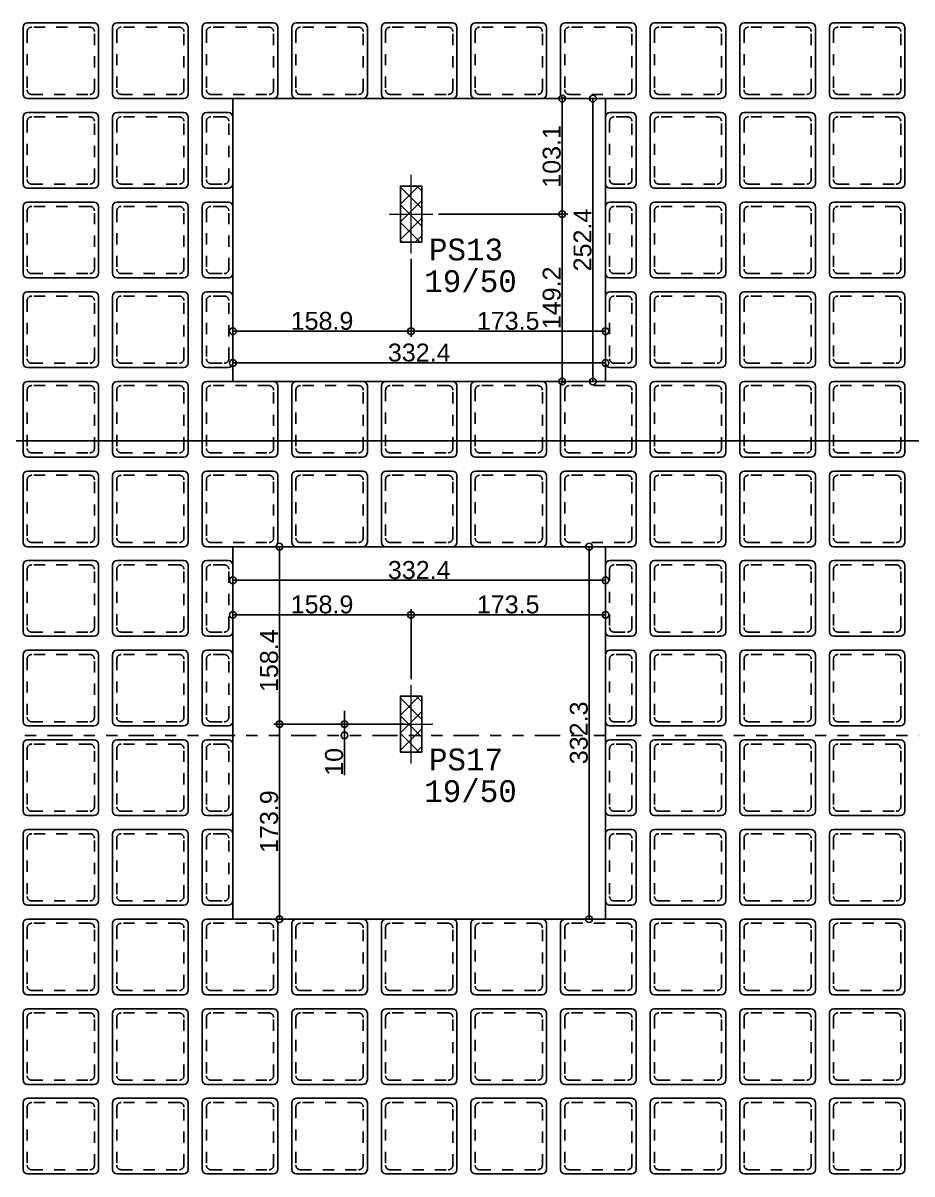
# Model space of a CAD drawing. Header units: millimetres. Extents: x -967 to 563, y -1588 to 506.
# Drawn here: x 42.95 to 50.89, y -235.9 to -225.63 of the extents above; entities that cross this region are included whole.
import ezdxf

# ---------------------------------------------------------------- set-up
doc = ezdxf.new("R2010")
doc.units = ezdxf.units.MM
for name, pattern in [('CYPE_RAYAPUNTOPUNTO', [0.45, 0.225, -0.075, 0, -0.075, 0, -0.075]), ('DASHDOT', [1, 0.5, -0.25, 0, -0.25]), ('ESTILO_TQS_0001', [1, 0.7, -0.3])]:
    doc.linetypes.add(name, pattern=pattern)
for name, color, linetype in [('1', 5, 'Continuous'), ('12', 4, 'Continuous'), ('208', 13, 'Continuous'), ('251', 5, 'Continuous'), ('252', 153, 'ESTILO_TQS_0001'), ('4', 2, 'Continuous'), ('9', 7, 'Continuous'), ('COTAS', 1, 'Continuous'), ('EIXOS', 8, 'DASHDOT')]:
    doc.layers.add(name, color=color, linetype=linetype)
doc.layers.add('PILAR_EIXOS', color=1, linetype='Continuous', lineweight=0)
doc.styles.add('ARIAL', font='arial.ttf')
doc.styles.add('TQS_LUCIDA_CONSOLE', font='lucon.TTF')
doc.dimstyles.new('AVILLA 100 2', dxfattribs={"dimtxt": 0.16, "dimasz": 0.06, "dimexe": 0.05, "dimexo": 0.05, "dimgap": 0.01, "dimtad": 3, "dimdec": 1, "dimlfac": 100, "dimzin": 9, "dimdsep": 46, "dimtxsty": 'ARIAL', "dimblk": 'ORIGIN', "dimcen": 1.5, "dimclrd": 10, "dimclre": 10, "dimclrt": 7, "dimadec": 0, "dimazin": 0, "dimtfac": 1, "dimtdec": 1, "dimtmove": 0, "dimatfit": 1, "dimfxl": 1, "dimarcsym": 0})
pattern_1 = [(45, (685.15059, -106.08026), (-0.078577241, 0.078577241), []), (135, (685.15059, -106.08026), (-0.078577241, -0.078577241), [])]

# ---------------------------------------------------------------- blocks, each defined once
blk = doc.blocks.new('_VAONER063700637000750007500')
at = {"layer": '251', "color": 8}
for p, q in [((29.725, 33.725), (-29.725, 33.725)), ((-33.725, 29.725), (-33.725, -29.725)), ((33.725, -29.725), (33.725, 29.725)), ((-29.725, -33.725), (29.725, -33.725))]:
    blk.add_line(p, q, dxfattribs=at)
for centre, start, end in [((-29.725, 29.725), 90, 180), ((29.725, 29.725), 0, 90), ((-29.725, -29.725), 180, 270), ((29.725, -29.725), 270, 0)]:
    blk.add_arc(centre, 4, start, end, dxfattribs=at)
at = {"layer": '252', "color": 8}
for p, q in [((-29.975, 25.975), (-29.975, -25.975)), ((25.975, 29.975), (-25.975, 29.975)), ((29.975, -25.975), (29.975, 25.975)), ((-25.975, -29.975), (25.975, -29.975))]:
    blk.add_line(p, q, dxfattribs=at)
for centre, start, end in [((-25.975, 25.975), 90, 180), ((25.975, 25.975), 0, 90), ((-25.975, -25.975), 180, 270), ((25.975, -25.975), 270, 0)]:
    blk.add_arc(centre, 4, start, end, dxfattribs=at)
blk = doc.blocks.new('_VAONER023700637000750007500')
at = {"layer": '251', "color": 8}
for p, q in [((9.725, 33.725), (-9.725, 33.725)), ((-13.725, 29.725), (-13.725, -29.725)), ((13.725, -29.725), (13.725, 29.725)), ((-9.725, -33.725), (9.725, -33.725))]:
    blk.add_line(p, q, dxfattribs=at)
for centre, start, end in [((-9.725, 29.725), 90, 180), ((9.725, 29.725), 0, 90), ((-9.725, -29.725), 180, 270), ((9.725, -29.725), 270, 0)]:
    blk.add_arc(centre, 4, start, end, dxfattribs=at)
at = {"layer": '252', "color": 8}
for p, q in [((-9.975, 25.975), (-9.975, -25.975)), ((5.975, 29.975), (-5.975, 29.975)), ((9.975, -25.975), (9.975, 25.975)), ((-5.975, -29.975), (5.975, -29.975))]:
    blk.add_line(p, q, dxfattribs=at)
for centre, start, end in [((-5.975, 25.975), 90, 180), ((5.975, 25.975), 0, 90), ((-5.975, -25.975), 180, 270), ((5.975, -25.975), 270, 0)]:
    blk.add_arc(centre, 4, start, end, dxfattribs=at)
blk = doc.blocks.new('NERVURADA TÉRREO 1 MODELO 2 (LO) R0')
at = {"layer": '208', "xscale": 0.01, "yscale": 0.01, "zscale": 0.01}
for name, p in [('_VAONER063700637000750007500', (715.464, -739.131)), ('_VAONER063700637000750007500', (716.263, -739.131)), ('_VAONER063700637000750007500', (717.063, -739.131)), ('_VAONER063700637000750007500', (717.862, -739.131)), ('_VAONER063700637000750007500', (718.662, -739.131)), ('_VAONER063700637000750007500', (719.461, -739.131)), ('_VAONER063700637000750007500', (720.261, -739.131)), ('_VAONER063700637000750007500', (721.06, -739.131)), ('_VAONER063700637000750007500', (721.86, -739.131)), ('_VAONER063700637000750007500', (722.659, -739.131)), ('_VAONER063700637000750007500', (715.464, -739.931)), ('_VAONER063700637000750007500', (716.263, -739.931)), ('_VAONER023700637000750007500', (716.863, -739.931)), ('_VAONER023700637000750007500', (720.461, -739.931)), ('_VAONER063700637000750007500', (721.06, -739.931)), ('_VAONER063700637000750007500', (721.86, -739.931)), ('_VAONER063700637000750007500', (722.659, -739.931)), ('_VAONER063700637000750007500', (715.464, -740.73)), ('_VAONER063700637000750007500', (716.263, -740.73)), ('_VAONER023700637000750007500', (716.863, -740.73)), ('_VAONER023700637000750007500', (720.461, -740.73)), ('_VAONER063700637000750007500', (721.06, -740.73)), ('_VAONER063700637000750007500', (721.86, -740.73)), ('_VAONER063700637000750007500', (722.659, -740.73)), ('_VAONER063700637000750007500', (715.464, -741.53)), ('_VAONER063700637000750007500', (716.263, -741.53)), ('_VAONER023700637000750007500', (716.863, -741.53)), ('_VAONER023700637000750007500', (720.461, -741.53)), ('_VAONER063700637000750007500', (721.06, -741.53)), ('_VAONER063700637000750007500', (721.86, -741.53)), ('_VAONER063700637000750007500', (722.659, -741.53)), ('_VAONER063700637000750007500', (715.464, -742.329)), ('_VAONER063700637000750007500', (716.263, -742.329)), ('_VAONER063700637000750007500', (717.063, -742.329)), ('_VAONER063700637000750007500', (717.862, -742.329)), ('_VAONER063700637000750007500', (718.662, -742.329)), ('_VAONER063700637000750007500', (719.461, -742.329)), ('_VAONER063700637000750007500', (720.261, -742.329)), ('_VAONER063700637000750007500', (721.06, -742.329)), ('_VAONER063700637000750007500', (721.86, -742.329)), ('_VAONER063700637000750007500', (722.659, -742.329)), ('_VAONER063700637000750007500', (715.464, -743.129)), ('_VAONER063700637000750007500', (716.263, -743.129)), ('_VAONER063700637000750007500', (717.063, -743.129)), ('_VAONER063700637000750007500', (717.862, -743.129)), ('_VAONER063700637000750007500', (718.662, -743.129)), ('_VAONER063700637000750007500', (719.461, -743.129)), ('_VAONER063700637000750007500', (720.261, -743.129)), ('_VAONER063700637000750007500', (721.06, -743.129)), ('_VAONER063700637000750007500', (721.86, -743.129)), ('_VAONER063700637000750007500', (722.659, -743.129)), ('_VAONER063700637000750007500', (715.464, -743.928)), ('_VAONER063700637000750007500', (716.263, -743.928)), ('_VAONER023700637000750007500', (716.863, -743.928)), ('_VAONER023700637000750007500', (720.461, -743.928)), ('_VAONER063700637000750007500', (721.06, -743.928)), ('_VAONER063700637000750007500', (721.86, -743.928)), ('_VAONER063700637000750007500', (722.659, -743.928)), ('_VAONER063700637000750007500', (715.464, -744.728)), ('_VAONER063700637000750007500', (716.263, -744.728)), ('_VAONER023700637000750007500', (716.863, -744.728)), ('_VAONER023700637000750007500', (720.461, -744.728)), ('_VAONER063700637000750007500', (721.06, -744.728)), ('_VAONER063700637000750007500', (721.86, -744.728)), ('_VAONER063700637000750007500', (722.659, -744.728)), ('_VAONER063700637000750007500', (715.464, -745.527)), ('_VAONER063700637000750007500', (716.263, -745.527)), ('_VAONER023700637000750007500', (716.863, -745.527)), ('_VAONER023700637000750007500', (720.461, -745.527)), ('_VAONER063700637000750007500', (721.06, -745.527)), ('_VAONER063700637000750007500', (721.86, -745.527)), ('_VAONER063700637000750007500', (722.659, -745.527)), ('_VAONER063700637000750007500', (715.464, -746.327)), ('_VAONER063700637000750007500', (716.263, -746.327)), ('_VAONER023700637000750007500', (716.863, -746.327)), ('_VAONER023700637000750007500', (720.461, -746.327)), ('_VAONER063700637000750007500', (721.06, -746.327)), ('_VAONER063700637000750007500', (721.86, -746.327)), ('_VAONER063700637000750007500', (722.659, -746.327)), ('_VAONER063700637000750007500', (715.464, -747.126)), ('_VAONER063700637000750007500', (716.263, -747.126)), ('_VAONER063700637000750007500', (717.063, -747.126)), ('_VAONER063700637000750007500', (717.862, -747.126)), ('_VAONER063700637000750007500', (718.662, -747.126)), ('_VAONER063700637000750007500', (719.461, -747.126)), ('_VAONER063700637000750007500', (720.261, -747.126)), ('_VAONER063700637000750007500', (721.06, -747.126)), ('_VAONER063700637000750007500', (721.86, -747.126)), ('_VAONER063700637000750007500', (722.659, -747.126)), ('_VAONER063700637000750007500', (715.464, -747.926)), ('_VAONER063700637000750007500', (716.263, -747.926)), ('_VAONER063700637000750007500', (717.063, -747.926)), ('_VAONER063700637000750007500', (717.862, -747.926)), ('_VAONER063700637000750007500', (718.662, -747.926)), ('_VAONER063700637000750007500', (719.461, -747.926)), ('_VAONER063700637000750007500', (720.261, -747.926)), ('_VAONER063700637000750007500', (721.06, -747.926)), ('_VAONER063700637000750007500', (721.86, -747.926)), ('_VAONER063700637000750007500', (722.659, -747.926)), ('_VAONER063700637000750007500', (715.464, -748.725)), ('_VAONER063700637000750007500', (716.263, -748.725)), ('_VAONER063700637000750007500', (717.063, -748.725)), ('_VAONER063700637000750007500', (717.862, -748.725)), ('_VAONER063700637000750007500', (718.662, -748.725)), ('_VAONER063700637000750007500', (719.461, -748.725)), ('_VAONER063700637000750007500', (720.261, -748.725)), ('_VAONER063700637000750007500', (721.06, -748.725)), ('_VAONER063700637000750007500', (721.86, -748.725)), ('_VAONER063700637000750007500', (722.659, -748.725))]:
    blk.add_blockref(name, p, dxfattribs=at)
blk = doc.blocks.new('Eixos do pilar')
at = {"layer": 'PILAR_EIXOS'}
for p, q in [((0, -0.5), (0, 0.5)), ((-0.5, 0), (0.5, 0))]:
    blk.add_line(p, q, dxfattribs=at)
blk = doc.blocks.new('EIXOS DE OBRA TERREO1')
at = {"layer": 'EIXOS', "linetype": 'CYPE_RAYAPUNTOPUNTO'}
blk.add_line((699.3939, -145.1497), (774.5346, -145.1497), dxfattribs=at)
blk = doc.blocks.new('_Origin')
at = {"color": 0, "linetype": 'ByBlock', "lineweight": -2}
blk.add_line((0, 0), (-1, 0), dxfattribs=at)
blk.add_circle((0, 0), 0.5, dxfattribs=at)
blk = doc.blocks.new('*D657')
at = {"layer": 'COTAS', "color": 10, "linetype": 'ByBlock', "lineweight": -2, "transparency": 16777216}
for p, q in [((827.764, -572.92), (827.764, -573.615)), ((826.235, -573.565), (827.704, -573.565)), ((826.175, -573.601), (826.175, -573.615))]:
    blk.add_line(p, q, dxfattribs=at)
at = {"layer": 'Defpoints', "color": 0, "linetype": 'ByBlock', "transparency": 16777216}
for p in [(827.764, -572.87), (826.175, -573.551), (827.764, -573.565)]:
    blk.add_point(p, dxfattribs=at)
at = {"layer": 'COTAS', "color": 10, "linetype": 'ByBlock', "lineweight": -2, "transparency": 16777216, "xscale": 0.06, "yscale": 0.06, "zscale": 0.06, "rotation": 180}
blk.add_blockref('_Origin', (826.175, -573.565), dxfattribs=at)
at = {"layer": 'COTAS', "color": 10, "linetype": 'ByBlock', "lineweight": -2, "transparency": 16777216, "xscale": 0.06, "yscale": 0.06, "zscale": 0.06}
blk.add_blockref('_Origin', (827.764, -573.565), dxfattribs=at)
at = {"layer": 'COTAS', "color": 7, "linetype": 'ByBlock', "transparency": 16777216, "insert": (826.97, -573.473), "char_height": 0.16, "attachment_point": 5, "style": 'ARIAL'}
blk.add_mtext('158.9', dxfattribs=at)
blk = doc.blocks.new('*D658')
at = {"layer": 'COTAS', "color": 10, "linetype": 'ByBlock', "lineweight": -2, "transparency": 16777216}
for p, q in [((827.764, -572.92), (827.764, -573.615)), ((827.824, -573.565), (829.439, -573.565)), ((829.499, -573.601), (829.499, -573.615))]:
    blk.add_line(p, q, dxfattribs=at)
at = {"layer": 'Defpoints', "color": 0, "linetype": 'ByBlock', "transparency": 16777216}
for p in [(827.764, -572.87), (829.499, -573.551), (829.499, -573.565)]:
    blk.add_point(p, dxfattribs=at)
at = {"layer": 'COTAS', "color": 10, "linetype": 'ByBlock', "lineweight": -2, "transparency": 16777216, "xscale": 0.06, "yscale": 0.06, "zscale": 0.06, "rotation": 180}
blk.add_blockref('_Origin', (827.764, -573.565), dxfattribs=at)
at = {"layer": 'COTAS', "color": 10, "linetype": 'ByBlock', "lineweight": -2, "transparency": 16777216, "xscale": 0.06, "yscale": 0.06, "zscale": 0.06}
blk.add_blockref('_Origin', (829.499, -573.565), dxfattribs=at)
at = {"layer": 'COTAS', "color": 7, "linetype": 'ByBlock', "transparency": 16777216, "insert": (828.631, -573.473), "char_height": 0.16, "attachment_point": 5, "style": 'ARIAL'}
blk.add_mtext('173.5', dxfattribs=at)
blk = doc.blocks.new('*D659')
at = {"layer": 'COTAS', "color": 10, "linetype": 'ByBlock', "lineweight": -2, "transparency": 16777216}
blk.add_line((826.235, -573.848), (829.439, -573.848), dxfattribs=at)
at = {"layer": 'Defpoints', "color": 0, "linetype": 'ByBlock', "transparency": 16777216}
for p in [(826.175, -573.848), (829.499, -573.848), (829.499, -573.848)]:
    blk.add_point(p, dxfattribs=at)
at = {"layer": 'COTAS', "color": 10, "linetype": 'ByBlock', "lineweight": -2, "transparency": 16777216, "xscale": 0.06, "yscale": 0.06, "zscale": 0.06, "rotation": 180}
blk.add_blockref('_Origin', (826.175, -573.848), dxfattribs=at)
at = {"layer": 'COTAS', "color": 10, "linetype": 'ByBlock', "lineweight": -2, "transparency": 16777216, "xscale": 0.06, "yscale": 0.06, "zscale": 0.06}
blk.add_blockref('_Origin', (829.499, -573.848), dxfattribs=at)
at = {"layer": 'COTAS', "color": 7, "linetype": 'ByBlock', "transparency": 16777216, "insert": (827.837, -573.756), "char_height": 0.16, "attachment_point": 5, "style": 'ARIAL'}
blk.add_mtext('332.4', dxfattribs=at)
blk = doc.blocks.new('*D660')
at = {"layer": 'COTAS', "color": 10, "linetype": 'ByBlock', "lineweight": -2, "transparency": 16777216}
for p, q in [((828.009, -572.52), (829.162, -572.52)), ((829.112, -573.953), (829.112, -572.58)), ((829.089, -574.013), (829.062, -574.013))]:
    blk.add_line(p, q, dxfattribs=at)
at = {"layer": 'Defpoints', "color": 0, "linetype": 'ByBlock', "transparency": 16777216}
for p in [(827.959, -572.52), (829.112, -572.52), (829.139, -574.013)]:
    blk.add_point(p, dxfattribs=at)
at = {"layer": 'COTAS', "color": 10, "linetype": 'ByBlock', "lineweight": -2, "transparency": 16777216, "xscale": 0.06, "yscale": 0.06, "zscale": 0.06}
for p, rotation in [((829.112, -572.52), 90), ((829.112, -574.013), 270)]:
    blk.add_blockref('_Origin', p, dxfattribs=dict(at, rotation=rotation))
at = {"layer": 'COTAS', "color": 7, "linetype": 'ByBlock', "transparency": 16777216, "insert": (829.02, -573.267), "char_height": 0.16, "attachment_point": 5, "rotation": 90, "style": 'ARIAL'}
blk.add_mtext('149.2', dxfattribs=at)
blk = doc.blocks.new('*D661')
at = {"layer": 'COTAS', "color": 10, "linetype": 'ByBlock', "lineweight": -2, "transparency": 16777216}
for p, q in [((829.112, -572.46), (829.112, -571.549)), ((828.009, -572.52), (829.162, -572.52))]:
    blk.add_line(p, q, dxfattribs=at)
at = {"layer": 'Defpoints', "color": 0, "linetype": 'ByBlock', "transparency": 16777216}
for p in [(829.112, -571.489), (829.112, -571.489), (827.959, -572.52)]:
    blk.add_point(p, dxfattribs=at)
at = {"layer": 'COTAS', "color": 10, "linetype": 'ByBlock', "lineweight": -2, "transparency": 16777216, "xscale": 0.06, "yscale": 0.06, "zscale": 0.06}
for p, rotation in [((829.112, -571.489), 90), ((829.112, -572.52), 270)]:
    blk.add_blockref('_Origin', p, dxfattribs=dict(at, rotation=rotation))
at = {"layer": 'COTAS', "color": 7, "linetype": 'ByBlock', "transparency": 16777216, "insert": (829.02, -572.005), "char_height": 0.16, "attachment_point": 5, "rotation": 90, "style": 'ARIAL'}
blk.add_mtext('103.1', dxfattribs=at)
blk = doc.blocks.new('*D662')
at = {"layer": 'COTAS', "color": 10, "linetype": 'ByBlock', "lineweight": -2, "transparency": 16777216}
blk.add_line((829.387, -573.953), (829.387, -571.549), dxfattribs=at)
at = {"layer": 'Defpoints', "color": 0, "linetype": 'ByBlock', "transparency": 16777216}
for p in [(829.387, -571.489), (829.387, -571.489), (829.387, -574.013)]:
    blk.add_point(p, dxfattribs=at)
at = {"layer": 'COTAS', "color": 10, "linetype": 'ByBlock', "lineweight": -2, "transparency": 16777216, "xscale": 0.06, "yscale": 0.06, "zscale": 0.06}
for p, rotation in [((829.387, -571.489), 90), ((829.387, -574.013), 270)]:
    blk.add_blockref('_Origin', p, dxfattribs=dict(at, rotation=rotation))
at = {"layer": 'COTAS', "color": 7, "linetype": 'ByBlock', "transparency": 16777216, "insert": (829.295, -572.751), "char_height": 0.16, "attachment_point": 5, "rotation": 90, "style": 'ARIAL'}
blk.add_mtext('252.4', dxfattribs=at)
blk = doc.blocks.new('*D714')
at = {"layer": 'COTAS', "color": 10, "linetype": 'ByBlock', "lineweight": -2, "transparency": 16777216}
for p, q in [((826.175, -575.537), (826.175, -576.145)), ((827.764, -576.67), (827.764, -576.045)), ((826.235, -576.095), (827.704, -576.095))]:
    blk.add_line(p, q, dxfattribs=at)
at = {"layer": 'Defpoints', "color": 0, "linetype": 'ByBlock', "transparency": 16777216}
for p in [(826.175, -575.487), (827.764, -576.095), (827.764, -576.72)]:
    blk.add_point(p, dxfattribs=at)
at = {"layer": 'COTAS', "color": 10, "linetype": 'ByBlock', "lineweight": -2, "transparency": 16777216, "xscale": 0.06, "yscale": 0.06, "zscale": 0.06, "rotation": 180}
blk.add_blockref('_Origin', (826.175, -576.095), dxfattribs=at)
at = {"layer": 'COTAS', "color": 10, "linetype": 'ByBlock', "lineweight": -2, "transparency": 16777216, "xscale": 0.06, "yscale": 0.06, "zscale": 0.06}
blk.add_blockref('_Origin', (827.764, -576.095), dxfattribs=at)
at = {"layer": 'COTAS', "color": 7, "linetype": 'ByBlock', "transparency": 16777216, "insert": (826.97, -576.003), "char_height": 0.16, "attachment_point": 5, "style": 'ARIAL'}
blk.add_mtext('158.9', dxfattribs=at)
blk = doc.blocks.new('*D715')
at = {"layer": 'COTAS', "color": 10, "linetype": 'ByBlock', "lineweight": -2, "transparency": 16777216}
for p, q in [((827.764, -576.67), (827.764, -576.045)), ((827.824, -576.095), (829.439, -576.095))]:
    blk.add_line(p, q, dxfattribs=at)
at = {"layer": 'Defpoints', "color": 0, "linetype": 'ByBlock', "transparency": 16777216}
for p in [(829.499, -576.095), (829.499, -576.095), (827.764, -576.72)]:
    blk.add_point(p, dxfattribs=at)
at = {"layer": 'COTAS', "color": 10, "linetype": 'ByBlock', "lineweight": -2, "transparency": 16777216, "xscale": 0.06, "yscale": 0.06, "zscale": 0.06, "rotation": 180}
blk.add_blockref('_Origin', (827.764, -576.095), dxfattribs=at)
at = {"layer": 'COTAS', "color": 10, "linetype": 'ByBlock', "lineweight": -2, "transparency": 16777216, "xscale": 0.06, "yscale": 0.06, "zscale": 0.06}
blk.add_blockref('_Origin', (829.499, -576.095), dxfattribs=at)
at = {"layer": 'COTAS', "color": 7, "linetype": 'ByBlock', "transparency": 16777216, "insert": (828.631, -576.003), "char_height": 0.16, "attachment_point": 5, "style": 'ARIAL'}
blk.add_mtext('173.5', dxfattribs=at)
blk = doc.blocks.new('*D716')
at = {"layer": 'COTAS', "color": 10, "linetype": 'ByBlock', "lineweight": -2, "transparency": 16777216}
blk.add_line((826.235, -575.787), (829.439, -575.787), dxfattribs=at)
at = {"layer": 'Defpoints', "color": 0, "linetype": 'ByBlock', "transparency": 16777216}
for p in [(826.175, -575.787), (829.499, -575.787), (829.499, -575.787)]:
    blk.add_point(p, dxfattribs=at)
at = {"layer": 'COTAS', "color": 10, "linetype": 'ByBlock', "lineweight": -2, "transparency": 16777216, "xscale": 0.06, "yscale": 0.06, "zscale": 0.06, "rotation": 180}
blk.add_blockref('_Origin', (826.175, -575.787), dxfattribs=at)
at = {"layer": 'COTAS', "color": 10, "linetype": 'ByBlock', "lineweight": -2, "transparency": 16777216, "xscale": 0.06, "yscale": 0.06, "zscale": 0.06}
blk.add_blockref('_Origin', (829.499, -575.787), dxfattribs=at)
at = {"layer": 'COTAS', "color": 7, "linetype": 'ByBlock', "transparency": 16777216, "insert": (827.837, -575.696), "char_height": 0.16, "attachment_point": 5, "style": 'ARIAL'}
blk.add_mtext('332.4', dxfattribs=at)
blk = doc.blocks.new('*D717')
at = {"layer": 'COTAS', "color": 10, "linetype": 'ByBlock', "lineweight": -2, "transparency": 16777216}
for p, q in [((827.519, -577.07), (826.54, -577.07)), ((826.59, -578.75), (826.59, -577.13)), ((826.225, -578.81), (826.64, -578.81))]:
    blk.add_line(p, q, dxfattribs=at)
at = {"layer": 'Defpoints', "color": 0, "linetype": 'ByBlock', "transparency": 16777216}
for p in [(826.59, -577.07), (827.569, -577.07), (826.175, -578.81)]:
    blk.add_point(p, dxfattribs=at)
at = {"layer": 'COTAS', "color": 10, "linetype": 'ByBlock', "lineweight": -2, "transparency": 16777216, "xscale": 0.06, "yscale": 0.06, "zscale": 0.06}
for p, rotation in [((826.59, -577.07), 90), ((826.59, -578.81), 270)]:
    blk.add_blockref('_Origin', p, dxfattribs=dict(at, rotation=rotation))
at = {"layer": 'COTAS', "color": 7, "linetype": 'ByBlock', "transparency": 16777216, "insert": (826.498, -577.94), "char_height": 0.16, "attachment_point": 5, "rotation": 90, "style": 'ARIAL'}
blk.add_mtext('173.9', dxfattribs=at)
blk = doc.blocks.new('*D718')
at = {"layer": 'COTAS', "color": 10, "linetype": 'ByBlock', "lineweight": -2, "transparency": 16777216}
for p, q in [((826.59, -577.01), (826.59, -575.547)), ((827.519, -577.07), (826.54, -577.07))]:
    blk.add_line(p, q, dxfattribs=at)
at = {"layer": 'Defpoints', "color": 0, "linetype": 'ByBlock', "transparency": 16777216}
for p in [(826.59, -575.487), (826.59, -575.487), (827.569, -577.07)]:
    blk.add_point(p, dxfattribs=at)
at = {"layer": 'COTAS', "color": 10, "linetype": 'ByBlock', "lineweight": -2, "transparency": 16777216, "xscale": 0.06, "yscale": 0.06, "zscale": 0.06}
for p, rotation in [((826.59, -575.487), 90), ((826.59, -577.07), 270)]:
    blk.add_blockref('_Origin', p, dxfattribs=dict(at, rotation=rotation))
at = {"layer": 'COTAS', "color": 7, "linetype": 'ByBlock', "transparency": 16777216, "insert": (826.498, -576.504), "char_height": 0.16, "attachment_point": 5, "rotation": 90, "style": 'ARIAL'}
blk.add_mtext('158.4', dxfattribs=at)
blk = doc.blocks.new('*D719')
at = {"layer": 'COTAS', "color": 10, "linetype": 'ByBlock', "lineweight": -2, "transparency": 16777216}
for p, q in [((829.449, -575.487), (829.303, -575.487)), ((829.353, -578.75), (829.353, -575.547)), ((829.449, -578.81), (829.303, -578.81))]:
    blk.add_line(p, q, dxfattribs=at)
at = {"layer": 'Defpoints', "color": 0, "linetype": 'ByBlock', "transparency": 16777216}
for p in [(829.353, -575.487), (829.499, -575.487), (829.499, -578.81)]:
    blk.add_point(p, dxfattribs=at)
at = {"layer": 'COTAS', "color": 10, "linetype": 'ByBlock', "lineweight": -2, "transparency": 16777216, "xscale": 0.06, "yscale": 0.06, "zscale": 0.06}
for p, rotation in [((829.353, -575.487), 90), ((829.353, -578.81), 270)]:
    blk.add_blockref('_Origin', p, dxfattribs=dict(at, rotation=rotation))
at = {"layer": 'COTAS', "color": 7, "linetype": 'ByBlock', "transparency": 16777216, "insert": (829.262, -577.148), "char_height": 0.16, "attachment_point": 5, "rotation": 90, "style": 'ARIAL'}
blk.add_mtext('332.3', dxfattribs=at)
blk = doc.blocks.new('*D777')
at = {"layer": 'COTAS', "color": 10, "linetype": 'ByBlock', "lineweight": -2, "transparency": 16777216}
blk.add_line((812.908, -574.544), (881.914, -574.544), dxfattribs=at)
at = {"layer": 'Defpoints', "color": 0, "linetype": 'ByBlock', "transparency": 16777216}
for p in [(812.848, -574.544), (881.974, -574.544), (881.974, -574.544)]:
    blk.add_point(p, dxfattribs=at)
at = {"layer": 'COTAS', "color": 10, "linetype": 'ByBlock', "lineweight": -2, "transparency": 16777216, "xscale": 0.06, "yscale": 0.06, "zscale": 0.06, "rotation": 180}
blk.add_blockref('_Origin', (812.848, -574.544), dxfattribs=at)
at = {"layer": 'COTAS', "color": 10, "linetype": 'ByBlock', "lineweight": -2, "transparency": 16777216, "xscale": 0.06, "yscale": 0.06, "zscale": 0.06}
blk.add_blockref('_Origin', (881.974, -574.544), dxfattribs=at)
at = {"layer": 'COTAS', "color": 7, "linetype": 'ByBlock', "transparency": 16777216, "insert": (847.411, -574.452), "char_height": 0.16, "attachment_point": 5, "style": 'ARIAL'}
blk.add_mtext('6912.7', dxfattribs=at)
blk = doc.blocks.new('*D646')
at = {"layer": 'COTAS', "color": 10, "linetype": 'ByBlock', "lineweight": -2, "transparency": 16777216}
for p, q in [((827.17, -577.01), (827.17, -576.95)), ((827.714, -577.07), (827.12, -577.07)), ((827.17, -577.07), (827.17, -577.17)), ((827.17, -577.23), (827.17, -577.524))]:
    blk.add_line(p, q, dxfattribs=at)
at = {"layer": 'Defpoints', "color": 0, "linetype": 'ByBlock', "transparency": 16777216}
for p in [(827.764, -577.07), (827.17, -577.17), (827.17, -577.17)]:
    blk.add_point(p, dxfattribs=at)
at = {"layer": 'COTAS', "color": 10, "linetype": 'ByBlock', "lineweight": -2, "transparency": 16777216, "xscale": 0.06, "yscale": 0.06, "zscale": 0.06}
for p, rotation in [((827.17, -577.07), 270), ((827.17, -577.17), 90)]:
    blk.add_blockref('_Origin', p, dxfattribs=dict(at, rotation=rotation))
at = {"layer": 'COTAS', "color": 7, "linetype": 'ByBlock', "transparency": 16777216, "insert": (827.078, -577.407), "char_height": 0.16, "attachment_point": 5, "rotation": 90, "style": 'ARIAL'}
blk.add_mtext('10', dxfattribs=at)
blk = doc.blocks.new('COTAS TÉRREO (LO) R0')
at = {"layer": 'COTAS', "linetype": 'ByBlock'}
for base, p1, p2, picture, middle in [((829.1118, -571.4894), (827.9592, -572.5204), (829.1118, -571.4894), '*D661', (829.0201, -572.0049)), ((829.3866713227, -571.4893861131), (829.3866713226, -574.0128861131), (829.3866713226, -571.4893861131), '*D662', (829.2949796446, -572.7511361131)), ((829.1118342549, -572.5203861132), (829.1387448043, -574.0128861131), (827.9592448012, -572.5203861132), '*D660', (829.0201425769, -573.2666361132)), ((829.3533, -575.4869), (829.4987, -578.8099), (829.4987, -575.4869), '*D719', (829.2616, -577.1484)), ((827.1702, -577.1704), (827.7642, -577.0704), (827.1702, -577.1704), '*D646', (827.0785, -577.4072)), ((826.5896720044, -577.0703861132), (826.1752448043, -578.8098861131), (827.5692448012, -577.0703861132), '*D717', (826.4979257561, -577.9401361132))]:
    dim = blk.add_linear_dim(base=base, p1=p1, p2=p2, angle=90, dimstyle='AVILLA 100 2', dxfattribs=at)
    dim.commit()
    dim.dimension.update_dxf_attribs({"geometry": picture, "text_midpoint": middle})
for base, p1, p2, picture, middle in [((827.7642, -573.5645), (826.1752, -573.5506), (827.7642, -572.8704), '*D657', (826.9697, -573.4728)), ((829.498744804, -573.564501835), (827.764244801, -572.870386113), (829.498744804, -573.550636113), '*D658', (828.631494803, -573.472755586)), ((829.4987448043, -573.8478861131), (826.1752448043, -573.8478861131), (829.4987448043, -573.8478861131), '*D659', (827.8369948043, -573.7561398648)), ((881.97424, -574.54418), (812.84766, -574.54418), (881.97424, -574.54418), '*D777', (847.41095, -574.45249)), ((827.7642, -576.0952), (826.1752, -575.4869), (827.7642, -576.7204), '*D714', (826.9697, -576.0035)), ((829.4987448043, -575.787383747), (826.1752448043, -575.787383747), (829.4987448043, -575.787383747), '*D716', (827.8369948043, -575.6956374987)), ((829.498744804, -576.095166447), (827.764244801, -576.720386113), (829.498744804, -576.095166447), '*D715', (828.631494803, -576.003420199))]:
    dim = blk.add_linear_dim(base=base, p1=p1, p2=p2, dimstyle='AVILLA 100 2', dxfattribs=at)
    dim.commit()
    dim.dimension.update_dxf_attribs({"geometry": picture, "text_midpoint": middle})
dim = blk.add_linear_dim(base=(826.5896720043, -575.4868861131), p1=(827.5692448012, -577.0703861132), p2=(826.5896720043, -575.4868861131), angle=90, dimstyle='AVILLA 100 2', dxfattribs=at)
dim.commit()
dim.dimension.update_dxf_attribs({"geometry": '*D718', "text_midpoint": (826.5896720043, -576.5037257897), "dimtype": 128})

msp = doc.modelspace()

# ---------------------------------------------------------------- hatches: boundary and pattern name
at = {"linetype": 'ByBlock'}
h = msp.add_hatch(dxfattribs=at)
h.set_pattern_fill('ANSI37', color=4, scale=0.035)
h.set_pattern_definition(pattern_1)
h.paths.add_polyline_path([(46.3207, -227.5821), (46.5107, -227.5821), (46.5107, -227.0821), (46.3207, -227.0821)])
h = msp.add_hatch(dxfattribs=at)
h.set_pattern_fill('ANSI37', color=4, scale=0.035)
h.set_pattern_definition(pattern_1)
h.paths.add_polyline_path([(46.3207, -232.1321), (46.5107, -232.1321), (46.5107, -231.6321), (46.3207, -231.6321)])

# ---------------------------------------------------------------- linework, layer by layer
at = {"layer": '1'}
for points in [[(44.8267, -226.3011), (44.8267, -228.8246), (48.1502, -228.8246), (48.1502, -226.3011), (44.8267, -226.3011)], [(44.8267, -230.2986), (44.8267, -233.6216), (48.1502, -233.6216), (48.1502, -230.2986), (44.8267, -230.2986)]]:
    msp.add_lwpolyline(points, dxfattribs=at)
at = {"layer": '4'}
for points in [[(46.3207, -227.5821), (46.5107, -227.5821), (46.5107, -227.0821), (46.3207, -227.0821), (46.3207, -227.5821)], [(46.3207, -232.1321), (46.5107, -232.1321), (46.5107, -231.6321), (46.3207, -231.6321), (46.3207, -232.1321)]]:
    msp.add_lwpolyline(points, dxfattribs=at)

# ---------------------------------------------------------------- block references
at = {"color": 9, "linetype": 'ByBlock'}
msp.add_blockref('EIXOS DE OBRA TERREO1', (-672.1735, -86.8324), dxfattribs=at)
at = {"layer": 'COTAS', "color": 6, "linetype": 'ByBlock'}
msp.add_blockref('COTAS TÉRREO (LO) R0', (-781.3485, 345.1883), dxfattribs=at)
at = {"layer": 'COTAS', "color": 40, "linetype": 'ByBlock', "true_color": 0xf8d731}
msp.add_blockref('NERVURADA TÉRREO 1 MODELO 2 (LO) R0', (-672.1735, 513.1676), dxfattribs=at)
at = {"layer": 'PILAR_EIXOS', "xscale": 0.39, "yscale": 0.7}
for p in [(46.4157, -227.3321), (46.4157, -231.8821)]:
    msp.add_blockref('Eixos do pilar', p, dxfattribs=at)

# ---------------------------------------------------------------- texts
at = {"layer": '12', "linetype": 'Continuous', "style": 'TQS_LUCIDA_CONSOLE'}
for p in [(46.5332, -228.027), (46.5332, -232.577)]:
    msp.add_text('19/50', height=0.195, dxfattribs=at).set_placement(p)
at = {"layer": '9', "linetype": 'Continuous', "style": 'TQS_LUCIDA_CONSOLE'}
for s, p in [('PS13', (46.5757, -227.7446)), ('PS17', (46.5757, -232.2946))]:
    msp.add_text(s, height=0.195, dxfattribs=at).set_placement(p)

doc.saveas('drawing.dxf')
